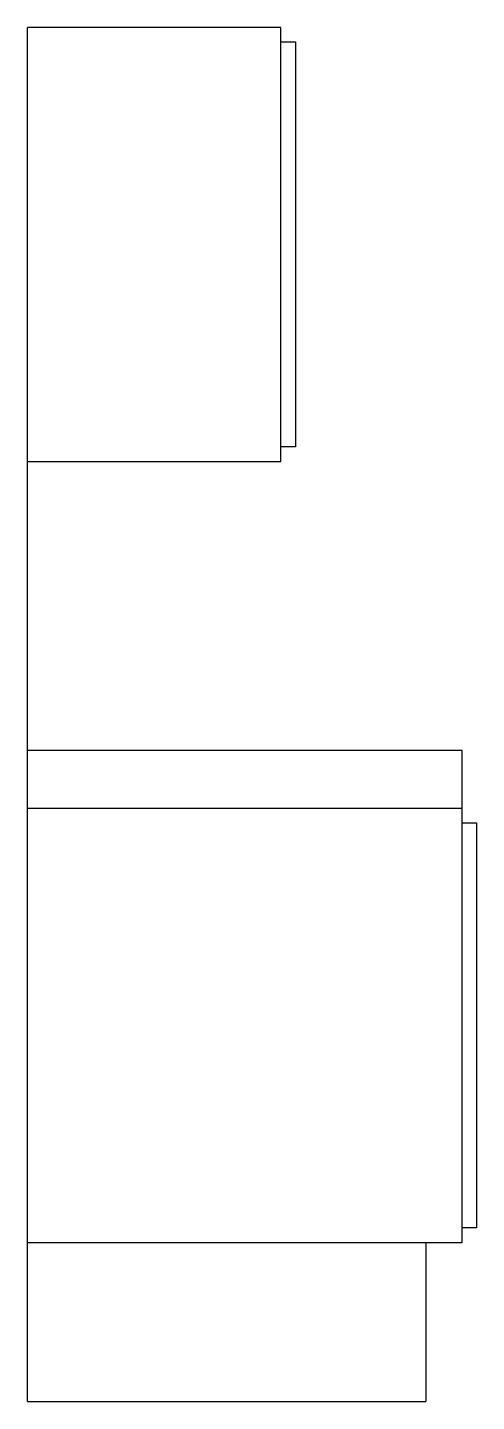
# Model space of a CAD drawing. Extents: x 0 to 62, y 0 to 190.
import ezdxf

# ---------------------------------------------------------------- set-up
doc = ezdxf.new("R2010")
doc.units = 0
doc.header["$LTSCALE"] = 50
doc.header["$MEASUREMENT"] = 0
doc.layers.get('0').update_dxf_attribs({"linetype": 'CONTINUOUS'})

msp = doc.modelspace()

# ---------------------------------------------------------------- linework, layer by layer
at = {"color": 0, "linetype": 'ByBlock'}
for p, q in [((0, 0), (0, 190)), ((35, 190), (0, 190)), ((35, 130), (35, 190)), ((35, 188), (37, 188)), ((37, 188), (37, 132)), ((37, 132), (35, 132)), ((0, 130), (35, 130)), ((60, 90), (0, 90)), ((60, 22), (60, 90)), ((60, 82), (0, 82)), ((60, 80), (62, 80)), ((62, 80), (62, 24)), ((62, 24), (60, 24)), ((0, 22), (60, 22)), ((55, 22), (55, 0)), ((0, 0), (55, 0))]:
    msp.add_line(p, q, dxfattribs=at)

doc.saveas('drawing.dxf')
